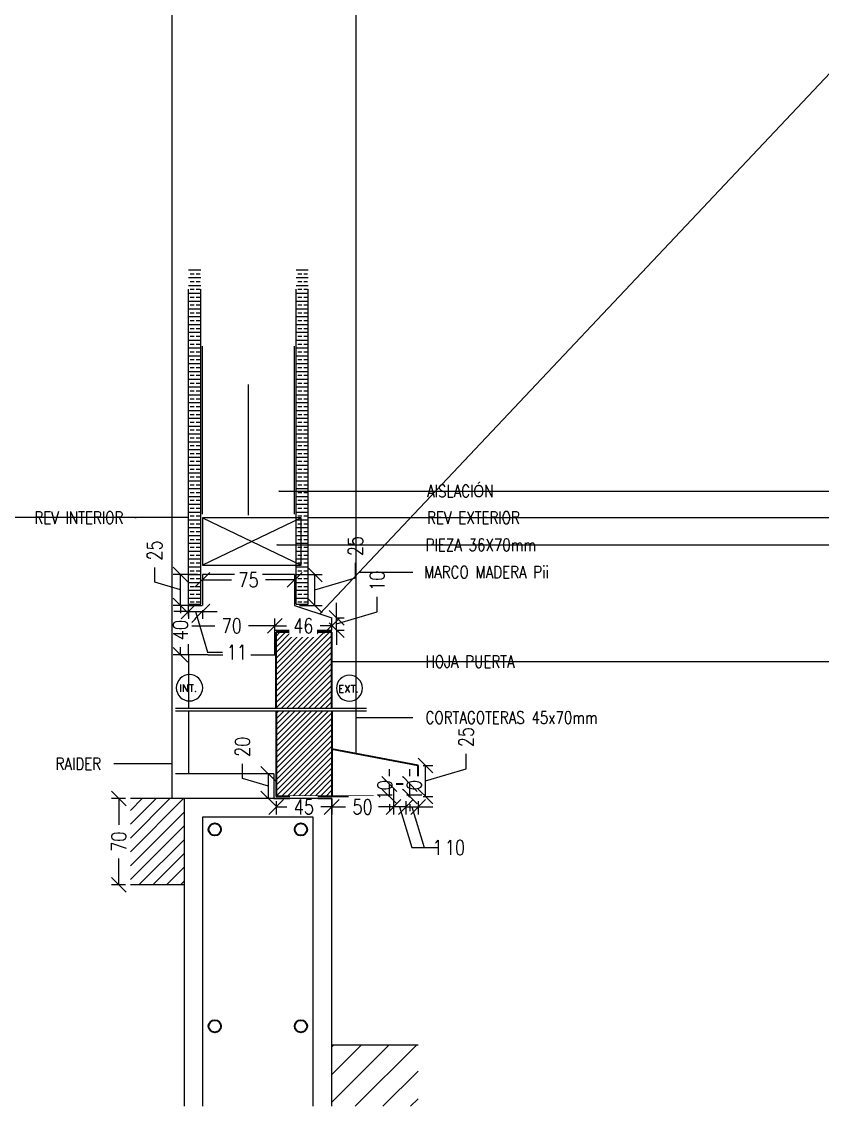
# Model space of a CAD drawing. Header units: metres. Extents: x -2 to 690, y -116 to 73.
# Drawn here: x 155.22 to 155.871, y 27.494 to 28.375 of the extents above; entities that cross this region are included whole.
import ezdxf

# ---------------------------------------------------------------- set-up
doc = ezdxf.new("R2010")
doc.units = ezdxf.units.M
doc.header["$LTSCALE"] = 5
doc.header["$MEASUREMENT"] = 0
doc.layers.get('0').update_dxf_attribs({"color": 30})
doc.layers.get('DEFPOINTS').update_dxf_attribs({"color": 210})
for name, color, linetype, lineweight in [('A-ANNO-DIMS', 3, 'Continuous', 18), ('A-ANNO-SYMB', 3, 'Continuous', 18), ('A-ANNO-TEXT', 3, 'Continuous', 18), ('A-DETL-PATT', 8, 'Continuous', 18), ('A-ELEV-MBE1', 7, 'Continuous', 35), ('A-ELEV-MBE2', 4, 'Continuous', 25), ('A-WALL-PATT', 8, 'Continuous', 18), ('A-WALL-STUD', 3, 'Continuous', 18)]:
    doc.layers.add(name, color=color, linetype=linetype, lineweight=lineweight)
doc.styles.add('E-ROMANS', font='romans.shx', dxfattribs={"width": 0.8})
doc.dimstyles.new('E-0010_TICK_12', dxfattribs={"dimscale": 0.001, "dimtxt": 12, "dimasz": 12, "dimexe": 6, "dimexo": 4, "dimgap": 6, "dimtad": 0, "dimdec": 0, "dimlfac": 1000, "dimzin": 0, "dimdsep": 46, "dimtxsty": 'E-ROMANS', "dimblk": 'OBLIQUE', "dimcen": 6, "dimclrd": 256, "dimclre": 256, "dimclrt": 256, "dimadec": 0, "dimazin": 0, "dimtfac": 1, "dimtdec": 0, "dimtmove": 1, "dimatfit": 3, "dimldrblk": 'OPEN90', "dimfxl": 1, "dimtfill": 1, "dimtolj": 1, "dimtzin": 0, "dimlwd": -1, "dimarcsym": 0})
doc.dimstyles.new('E-0100_TICK_12', dxfattribs={"dimscale": 0.001, "dimtxt": 120, "dimasz": 120, "dimexe": 60, "dimexo": 40, "dimgap": 60, "dimtad": 0, "dimzin": 0, "dimdsep": 46, "dimtxsty": 'E-ROMANS', "dimblk": 'OBLIQUE', "dimcen": 60, "dimclrd": 256, "dimclre": 256, "dimclrt": 256, "dimadec": 0, "dimazin": 0, "dimtfac": 1, "dimtmove": 1, "dimatfit": 3, "dimldrblk": 'OPEN90', "dimfxl": 1, "dimtfill": 1, "dimtolj": 1, "dimtzin": 0, "dimlwd": -1, "dimarcsym": 0})

# ---------------------------------------------------------------- blocks, each defined once
blk = doc.blocks.new('_Oblique')
at = {"color": 0, "linetype": 'ByBlock', "lineweight": -2}
blk.add_line((-0.5, -0.5), (0.5, 0.5), dxfattribs=at)
blk = doc.blocks.new('*D1864')
at = {"layer": 'A-ANNO-DIMS', "transparency": 16777216}
for p, q in [((155.3994537968868, 27.75992373025533), (155.3994537968868, 27.77192373025533)), ((155.4204537968868, 27.75362373025533), (155.3994537968868, 27.75992373025533)), ((155.4204537968868, 27.74359075121143), (155.4204537968868, 27.76365670929923))]:
    blk.add_line(p, q, dxfattribs=at)
at = {"layer": 'A-ANNO-DIMS', "lineweight": -2, "transparency": 16777216}
for p, q in [((155.4209120817347, 27.76365670929923), (155.4144537968868, 27.76365670929923)), ((155.4209120817347, 27.74359075121143), (155.4144537968868, 27.74359075121143))]:
    blk.add_line(p, q, dxfattribs=at)
at = {"layer": 'DEFPOINTS', "color": 0, "transparency": 16777216}
for p in [(155.4204537968868, 27.76365670929923), (155.4249120817347, 27.76365670929923), (155.4249120817347, 27.74359075121143)]:
    blk.add_point(p, dxfattribs=at)
at = {"layer": 'A-ANNO-DIMS', "transparency": 16777216, "xscale": 0.012, "yscale": 0.012, "zscale": 0.012}
for p, rotation in [((155.4204537968868, 27.76365670929923), 90), ((155.4204537968868, 27.74359075121143), 270)]:
    blk.add_blockref('_Oblique', p, dxfattribs=dict(at, rotation=rotation))
at = {"layer": 'A-ANNO-DIMS', "transparency": 16777216, "insert": (155.3994537968868, 27.78569515882679), "char_height": 0.012, "attachment_point": 5, "rotation": 90, "style": 'E-ROMANS', "bg_fill": 3, "box_fill_scale": 1.25, "bg_fill_color": 256, "bg_fill_true_color": 13158600, "bg_fill_transparency": 0}
blk.add_mtext('\\A1;20', dxfattribs=at)
blk = doc.blocks.new('_Open90')
at = {"color": 0, "linetype": 'ByBlock', "lineweight": -2}
for p, q in [((0, 0), (-1, 0)), ((-0.5, 0.5), (0, 0)), ((0, 0), (-0.5, -0.5))]:
    blk.add_line(p, q, dxfattribs=at)
blk = doc.blocks.new('*D1865')
at = {"layer": 'A-ANNO-DIMS', "lineweight": -2, "transparency": 16777216}
for p, q in [((155.4267492135639, 27.74140242577464), (155.4267492135639, 27.7308057367542)), ((155.4718976192542, 27.7414726489191), (155.4718976192542, 27.7308057367542))]:
    blk.add_line(p, q, dxfattribs=at)
at = {"layer": 'A-ANNO-DIMS', "transparency": 16777216}
for p, q in [((155.4267492135639, 27.7368057367542), (155.4355519878376, 27.7368057367542)), ((155.4718976192542, 27.7368057367542), (155.4630948449805, 27.7368057367542))]:
    blk.add_line(p, q, dxfattribs=at)
at = {"layer": 'DEFPOINTS', "color": 0, "transparency": 16777216}
for p in [(155.4267492135639, 27.74540242577465), (155.4718976192542, 27.7454726489191), (155.4718976192542, 27.7368057367542)]:
    blk.add_point(p, dxfattribs=at)
at = {"layer": 'A-ANNO-DIMS', "transparency": 16777216, "xscale": 0.012, "yscale": 0.012, "zscale": 0.012, "rotation": 180}
blk.add_blockref('_Oblique', (155.4267492135639, 27.7368057367542), dxfattribs=at)
at = {"layer": 'A-ANNO-DIMS', "transparency": 16777216, "xscale": 0.012, "yscale": 0.012, "zscale": 0.012}
blk.add_blockref('_Oblique', (155.4718976192542, 27.7368057367542), dxfattribs=at)
at = {"layer": 'A-ANNO-DIMS', "transparency": 16777216, "insert": (155.449323416409, 27.7368057367542), "char_height": 0.012, "attachment_point": 5, "style": 'E-ROMANS', "bg_fill": 3, "box_fill_scale": 1.25, "bg_fill_color": 256, "bg_fill_true_color": 13158600, "bg_fill_transparency": 0}
blk.add_mtext('\\A1;45', dxfattribs=at)
blk = doc.blocks.new('*D1866')
at = {"layer": 'A-ANNO-DIMS', "lineweight": -2, "transparency": 16777216}
for p, q in [((155.4718976192542, 27.74140242577464), (155.4718976192542, 27.7308057367542)), ((155.5220625144591, 27.74140242577464), (155.5220625144591, 27.7308057367542))]:
    blk.add_line(p, q, dxfattribs=at)
at = {"layer": 'A-ANNO-DIMS', "transparency": 16777216}
for p, q in [((155.4718976192542, 27.7368057367542), (155.4832086382852, 27.7368057367542)), ((155.5220625144591, 27.7368057367542), (155.5107514954281, 27.7368057367542))]:
    blk.add_line(p, q, dxfattribs=at)
at = {"layer": 'DEFPOINTS', "color": 0, "transparency": 16777216}
for p in [(155.4718976192542, 27.74540242577465), (155.5220625144591, 27.74540242577465), (155.5220625144591, 27.7368057367542)]:
    blk.add_point(p, dxfattribs=at)
at = {"layer": 'A-ANNO-DIMS', "transparency": 16777216, "xscale": 0.012, "yscale": 0.012, "zscale": 0.012, "rotation": 180}
blk.add_blockref('_Oblique', (155.4718976192542, 27.7368057367542), dxfattribs=at)
at = {"layer": 'A-ANNO-DIMS', "transparency": 16777216, "xscale": 0.012, "yscale": 0.012, "zscale": 0.012}
blk.add_blockref('_Oblique', (155.5220625144591, 27.7368057367542), dxfattribs=at)
at = {"layer": 'A-ANNO-DIMS', "transparency": 16777216, "insert": (155.4969800668567, 27.7368057367542), "char_height": 0.012, "attachment_point": 5, "style": 'E-ROMANS', "bg_fill": 3, "box_fill_scale": 1.25, "bg_fill_color": 256, "bg_fill_true_color": 13158600, "bg_fill_transparency": 0}
blk.add_mtext('\\A1;50', dxfattribs=at)
blk = doc.blocks.new('*D1867')
at = {"layer": 'A-ANNO-DIMS', "transparency": 16777216}
for p, q in [((155.5187703999666, 27.75543540481855), (155.5187703999666, 27.76743540481855)), ((155.5187703999666, 27.74540242577465), (155.5187703999666, 27.73340242577465))]:
    blk.add_line(p, q, dxfattribs=at)
at = {"layer": 'A-ANNO-DIMS', "lineweight": -2, "transparency": 16777216}
for p, q in [((155.5180625144591, 27.75543540481855), (155.5127703999666, 27.75543540481855)), ((155.5180625144591, 27.74540242577465), (155.5127703999666, 27.74540242577465))]:
    blk.add_line(p, q, dxfattribs=at)
at = {"layer": 'A-ANNO-DIMS', "transparency": 16777216, "insert": (155.5151147312633, 27.7504189152966), "char_height": 0.012, "attachment_point": 5, "rotation": 90, "style": 'E-ROMANS', "bg_fill": 3, "box_fill_scale": 1.25, "bg_fill_color": 256, "bg_fill_true_color": 13158600, "bg_fill_transparency": 0}
blk.add_mtext('\\A1;10', dxfattribs=at)
at = {"layer": 'A-ANNO-DIMS', "transparency": 16777216}
blk.add_line((155.5187703999666, 27.74540242577465), (155.5187703999666, 27.75543540481855), dxfattribs=at)
at = {"layer": 'DEFPOINTS', "color": 0, "transparency": 16777216}
for p in [(155.5187703999666, 27.75543540481855), (155.5220625144591, 27.75543540481855), (155.5220625144591, 27.74540242577465)]:
    blk.add_point(p, dxfattribs=at)
at = {"layer": 'A-ANNO-DIMS', "transparency": 16777216, "xscale": 0.012, "yscale": 0.012, "zscale": 0.012}
for p, rotation in [((155.5187703999666, 27.75543540481855), 270), ((155.5187703999666, 27.74540242577465), 90)]:
    blk.add_blockref('_Oblique', p, dxfattribs=dict(at, rotation=rotation))
blk = doc.blocks.new('*D1868')
at = {"layer": 'A-ANNO-DIMS', "lineweight": -2, "transparency": 16777216}
for p, q in [((155.5220625144591, 27.75143540481854), (155.5220625144591, 27.7308057367542)), ((155.532095493503, 27.75143540481854), (155.532095493503, 27.7308057367542))]:
    blk.add_line(p, q, dxfattribs=at)
at = {"layer": 'A-ANNO-DIMS', "transparency": 16777216}
for p, q in [((155.5220625144591, 27.7368057367542), (155.5100625144591, 27.7368057367542)), ((155.532095493503, 27.7368057367542), (155.5220625144591, 27.7368057367542)), ((155.532095493503, 27.7368057367542), (155.5220625144591, 27.7368057367542)), ((155.5270790039811, 27.7368057367542), (155.5369790039811, 27.7038057367542)), ((155.532095493503, 27.7368057367542), (155.544095493503, 27.7368057367542)), ((155.5369790039811, 27.7038057367542), (155.5489790039811, 27.7038057367542))]:
    blk.add_line(p, q, dxfattribs=at)
at = {"layer": 'DEFPOINTS', "color": 0, "transparency": 16777216}
for p in [(155.5220625144591, 27.75543540481855), (155.532095493503, 27.75543540481855), (155.5220625144591, 27.7368057367542)]:
    blk.add_point(p, dxfattribs=at)
at = {"layer": 'A-ANNO-DIMS', "transparency": 16777216, "xscale": 0.012, "yscale": 0.012, "zscale": 0.012}
blk.add_blockref('_Oblique', (155.5220625144591, 27.7368057367542), dxfattribs=at)
at = {"layer": 'A-ANNO-DIMS', "transparency": 16777216, "xscale": 0.012, "yscale": 0.012, "zscale": 0.012, "rotation": 180}
blk.add_blockref('_Oblique', (155.532095493503, 27.7368057367542), dxfattribs=at)
at = {"layer": 'A-ANNO-DIMS', "transparency": 16777216, "insert": (155.5620647182668, 27.7038057367542), "char_height": 0.012, "attachment_point": 5, "style": 'E-ROMANS', "bg_fill": 3, "box_fill_scale": 1.25, "bg_fill_color": 256, "bg_fill_true_color": 13158600, "bg_fill_transparency": 0}
blk.add_mtext('\\A1;10', dxfattribs=at)
blk = doc.blocks.new('*D1721')
at = {"layer": 'A-ANNO-DIMS', "transparency": 16777216}
for p, q in [((155.5353876079955, 27.75543540481855), (155.5353876079955, 27.76743540481855)), ((155.5353876079955, 27.74540242577465), (155.5353876079955, 27.73340242577465))]:
    blk.add_line(p, q, dxfattribs=at)
at = {"layer": 'A-ANNO-DIMS', "lineweight": -2, "transparency": 16777216}
for p, q in [((155.536095493503, 27.75543540481855), (155.5413876079955, 27.75543540481855)), ((155.536095493503, 27.74540242577465), (155.5413876079955, 27.74540242577465))]:
    blk.add_line(p, q, dxfattribs=at)
at = {"layer": 'A-ANNO-DIMS', "transparency": 16777216, "insert": (155.5390432766989, 27.7504189152966), "char_height": 0.012, "attachment_point": 5, "rotation": 90, "style": 'E-ROMANS', "bg_fill": 3, "box_fill_scale": 1.25, "bg_fill_color": 256, "bg_fill_true_color": 13158600, "bg_fill_transparency": 0}
blk.add_mtext('\\A1;10', dxfattribs=at)
at = {"layer": 'A-ANNO-DIMS', "transparency": 16777216}
blk.add_line((155.5353876079955, 27.74540242577465), (155.5353876079955, 27.75543540481855), dxfattribs=at)
at = {"layer": 'DEFPOINTS', "color": 0, "transparency": 16777216}
for p in [(155.532095493503, 27.75543540481855), (155.5353876079955, 27.75543540481855), (155.532095493503, 27.74540242577465)]:
    blk.add_point(p, dxfattribs=at)
at = {"layer": 'A-ANNO-DIMS', "transparency": 16777216, "xscale": 0.012, "yscale": 0.012, "zscale": 0.012}
for p, rotation in [((155.5353876079955, 27.75543540481855), 270), ((155.5353876079955, 27.74540242577465), 90)]:
    blk.add_blockref('_Oblique', p, dxfattribs=dict(at, rotation=rotation))
blk = doc.blocks.new('*D1869')
at = {"layer": 'A-ANNO-DIMS', "transparency": 16777216}
for p, q in [((155.532095493503, 27.7368057367542), (155.520095493503, 27.7368057367542)), ((155.532095493503, 27.7368057367542), (155.5421284725396, 27.7368057367542)), ((155.532095493503, 27.7368057367542), (155.5421284725396, 27.7368057367542)), ((155.5371119830213, 27.7368057367542), (155.5470119830213, 27.7038057367542)), ((155.5421284725396, 27.7368057367542), (155.5541284725396, 27.7368057367542)), ((155.5470119830213, 27.7038057367542), (155.5590119830213, 27.7038057367542))]:
    blk.add_line(p, q, dxfattribs=at)
at = {"layer": 'A-ANNO-DIMS', "lineweight": -2, "transparency": 16777216}
for p, q in [((155.532095493503, 27.74140242577464), (155.532095493503, 27.7308057367542)), ((155.5421284725396, 27.74140242577464), (155.5421284725396, 27.7308057367542))]:
    blk.add_line(p, q, dxfattribs=at)
at = {"layer": 'DEFPOINTS', "color": 0, "transparency": 16777216}
for p in [(155.532095493503, 27.74540242577465), (155.5421284725396, 27.74540242577465), (155.5421284725396, 27.7368057367542)]:
    blk.add_point(p, dxfattribs=at)
at = {"layer": 'A-ANNO-DIMS', "transparency": 16777216, "xscale": 0.012, "yscale": 0.012, "zscale": 0.012}
blk.add_blockref('_Oblique', (155.532095493503, 27.7368057367542), dxfattribs=at)
at = {"layer": 'A-ANNO-DIMS', "transparency": 16777216, "xscale": 0.012, "yscale": 0.012, "zscale": 0.012, "rotation": 180}
blk.add_blockref('_Oblique', (155.5421284725396, 27.7368057367542), dxfattribs=at)
at = {"layer": 'A-ANNO-DIMS', "transparency": 16777216, "insert": (155.572097697307, 27.7038057367542), "char_height": 0.012, "attachment_point": 5, "style": 'E-ROMANS', "bg_fill": 3, "box_fill_scale": 1.25, "bg_fill_color": 256, "bg_fill_true_color": 13158600, "bg_fill_transparency": 0}
blk.add_mtext('\\A1;10', dxfattribs=at)
blk = doc.blocks.new('*D1870')
at = {"layer": 'A-ANNO-DIMS', "transparency": 16777216}
for p, q in [((155.5811284725396, 27.76784364957224), (155.5811284725396, 27.77984364957224)), ((155.5481284725396, 27.74540242577465), (155.5481284725396, 27.77048487336984)), ((155.5481284725396, 27.75794364957224), (155.5811284725396, 27.76784364957224))]:
    blk.add_line(p, q, dxfattribs=at)
at = {"layer": 'A-ANNO-DIMS', "lineweight": -2, "transparency": 16777216}
for p, q in [((155.5461284725396, 27.77048487336984), (155.5541284725396, 27.77048487336984)), ((155.5461284725396, 27.74540242577465), (155.5541284725396, 27.74540242577465))]:
    blk.add_line(p, q, dxfattribs=at)
at = {"layer": 'DEFPOINTS', "color": 0, "transparency": 16777216}
for p in [(155.5421284725396, 27.77048487336984), (155.5481284725396, 27.77048487336984), (155.5421284725396, 27.74540242577465)]:
    blk.add_point(p, dxfattribs=at)
at = {"layer": 'A-ANNO-DIMS', "transparency": 16777216, "xscale": 0.012, "yscale": 0.012, "zscale": 0.012}
for p, rotation in [((155.5481284725396, 27.77048487336984), 90), ((155.5481284725396, 27.74540242577465), 270)]:
    blk.add_blockref('_Oblique', p, dxfattribs=dict(at, rotation=rotation))
at = {"layer": 'A-ANNO-DIMS', "transparency": 16777216, "insert": (155.5811284725396, 27.7936150781437), "char_height": 0.012, "attachment_point": 5, "rotation": 90, "style": 'E-ROMANS', "bg_fill": 3, "box_fill_scale": 1.25, "bg_fill_color": 256, "bg_fill_true_color": 13158600, "bg_fill_transparency": 0}
blk.add_mtext('\\A1;25', dxfattribs=at)
blk = doc.blocks.new('*D1875')
at = {"layer": 'A-ANNO-DIMS', "lineweight": -2, "transparency": 16777216}
for p, q in [((155.3554925661073, 27.86445619935905), (155.3554925661073, 27.89002794671956)), ((155.4257459156595, 27.86445619935905), (155.4257459156595, 27.89002794671956))]:
    blk.add_line(p, q, dxfattribs=at)
at = {"layer": 'A-ANNO-DIMS', "transparency": 16777216}
for p, q in [((155.3554925661073, 27.88402794671956), (155.376847812312, 27.88402794671956)), ((155.4257459156595, 27.88402794671956), (155.4043906694548, 27.88402794671956))]:
    blk.add_line(p, q, dxfattribs=at)
at = {"layer": 'DEFPOINTS', "color": 0, "transparency": 16777216}
for p in [(155.4257459156595, 27.88402794671956), (155.3554925661073, 27.86045619935905), (155.4257459156595, 27.86045619935905)]:
    blk.add_point(p, dxfattribs=at)
at = {"layer": 'A-ANNO-DIMS', "transparency": 16777216, "xscale": 0.012, "yscale": 0.012, "zscale": 0.012, "rotation": 180}
blk.add_blockref('_Oblique', (155.3554925661073, 27.88402794671956), dxfattribs=at)
at = {"layer": 'A-ANNO-DIMS', "transparency": 16777216, "xscale": 0.012, "yscale": 0.012, "zscale": 0.012}
blk.add_blockref('_Oblique', (155.4257459156595, 27.88402794671956), dxfattribs=at)
at = {"layer": 'A-ANNO-DIMS', "transparency": 16777216, "insert": (155.3906192408834, 27.88402794671956), "char_height": 0.012, "attachment_point": 5, "style": 'E-ROMANS', "bg_fill": 3, "box_fill_scale": 1.25, "bg_fill_color": 256, "bg_fill_true_color": 13158600, "bg_fill_transparency": 0}
blk.add_mtext('\\A1;70', dxfattribs=at)
blk = doc.blocks.new('*D1876')
at = {"layer": 'A-ANNO-DIMS', "lineweight": -2, "transparency": 16777216}
for p, q in [((155.4257459156595, 27.88452215741774), (155.4257459156595, 27.89002794671958)), ((155.4718976192542, 27.88452215741774), (155.4718976192542, 27.89002794671958))]:
    blk.add_line(p, q, dxfattribs=at)
at = {"layer": 'A-ANNO-DIMS', "transparency": 16777216}
for p, q in [((155.4257459156595, 27.88402794671958), (155.4350503388854, 27.88402794671958)), ((155.4718976192542, 27.88402794671958), (155.4625931960283, 27.88402794671958))]:
    blk.add_line(p, q, dxfattribs=at)
at = {"layer": 'DEFPOINTS', "color": 0, "transparency": 16777216}
for p in [(155.4718976192542, 27.88402794671958), (155.4257459156595, 27.88052215741774), (155.4718976192542, 27.88052215741774)]:
    blk.add_point(p, dxfattribs=at)
at = {"layer": 'A-ANNO-DIMS', "transparency": 16777216, "xscale": 0.012, "yscale": 0.012, "zscale": 0.012, "rotation": 180}
blk.add_blockref('_Oblique', (155.4257459156595, 27.88402794671958), dxfattribs=at)
at = {"layer": 'A-ANNO-DIMS', "transparency": 16777216, "xscale": 0.012, "yscale": 0.012, "zscale": 0.012}
blk.add_blockref('_Oblique', (155.4718976192542, 27.88402794671958), dxfattribs=at)
at = {"layer": 'A-ANNO-DIMS', "transparency": 16777216, "insert": (155.4488217674568, 27.88402794671958), "char_height": 0.012, "attachment_point": 5, "style": 'E-ROMANS', "bg_fill": 3, "box_fill_scale": 1.25, "bg_fill_color": 256, "bg_fill_true_color": 13158600, "bg_fill_transparency": 0}
blk.add_mtext('\\A1;46', dxfattribs=at)
blk = doc.blocks.new('*D1877')
at = {"layer": 'A-ANNO-DIMS', "transparency": 16777216}
for p, q in [((155.4759219285948, 27.89055513646164), (155.4759219285948, 27.90255513646164)), ((155.5089219285948, 27.89543864694091), (155.5089219285948, 27.90743864694091)), ((155.4759219285948, 27.88553864694092), (155.5089219285948, 27.89543864694091)), ((155.4759219285948, 27.8805221574202), (155.4759219285948, 27.89055513646164)), ((155.4759219285948, 27.8805221574202), (155.4759219285948, 27.89055513646164)), ((155.4759219285948, 27.8805221574202), (155.4759219285948, 27.86852215742019))]:
    blk.add_line(p, q, dxfattribs=at)
at = {"layer": 'A-ANNO-DIMS', "lineweight": -2, "transparency": 16777216}
for p, q in [((155.4758976192542, 27.89055513646164), (155.4819219285948, 27.89055513646164)), ((155.4758976192542, 27.8805221574202), (155.4819219285948, 27.8805221574202))]:
    blk.add_line(p, q, dxfattribs=at)
at = {"layer": 'DEFPOINTS', "color": 0, "transparency": 16777216}
for p in [(155.4718976192542, 27.89055513646164), (155.4759219285948, 27.89055513646164), (155.4718976192542, 27.8805221574202)]:
    blk.add_point(p, dxfattribs=at)
at = {"layer": 'A-ANNO-DIMS', "transparency": 16777216, "xscale": 0.012, "yscale": 0.012, "zscale": 0.012}
for p, rotation in [((155.4759219285948, 27.89055513646164), 270), ((155.4759219285948, 27.8805221574202), 90)]:
    blk.add_blockref('_Oblique', p, dxfattribs=dict(at, rotation=rotation))
at = {"layer": 'A-ANNO-DIMS', "transparency": 16777216, "insert": (155.5089219285948, 27.92052436122665), "char_height": 0.012, "attachment_point": 5, "rotation": 90, "style": 'E-ROMANS', "bg_fill": 3, "box_fill_scale": 1.25, "bg_fill_color": 256, "bg_fill_true_color": 13158600, "bg_fill_transparency": 0}
blk.add_mtext('\\A1;10', dxfattribs=at)
blk = doc.blocks.new('*D1878')
at = {"layer": 'A-ANNO-DIMS', "transparency": 16777216}
for p, q in [((155.4912019878265, 27.92302933931769), (155.4912019878265, 27.93502933931769)), ((155.4582019878266, 27.90058811550554), (155.4582019878266, 27.92567056312984)), ((155.4582019878266, 27.91312933931769), (155.4912019878265, 27.92302933931769))]:
    blk.add_line(p, q, dxfattribs=at)
at = {"layer": 'A-ANNO-DIMS', "lineweight": -2, "transparency": 16777216}
for p, q in [((155.4457986821225, 27.92567056312984), (155.4642019878266, 27.92567056312984)), ((155.4457986821225, 27.90058811550554), (155.4642019878266, 27.90058811550554))]:
    blk.add_line(p, q, dxfattribs=at)
at = {"layer": 'DEFPOINTS', "color": 0, "transparency": 16777216}
for p in [(155.4417986821225, 27.92567056312984), (155.4582019878266, 27.92567056312984), (155.4417986821225, 27.90058811550554)]:
    blk.add_point(p, dxfattribs=at)
at = {"layer": 'A-ANNO-DIMS', "transparency": 16777216, "xscale": 0.012, "yscale": 0.012, "zscale": 0.012}
for p, rotation in [((155.4582019878266, 27.92567056312984), 90), ((155.4582019878266, 27.90058811550554), 270)]:
    blk.add_blockref('_Oblique', p, dxfattribs=dict(at, rotation=rotation))
at = {"layer": 'A-ANNO-DIMS', "transparency": 16777216, "insert": (155.4912019878265, 27.94880076788914), "char_height": 0.012, "attachment_point": 5, "rotation": 90, "style": 'E-ROMANS', "bg_fill": 3, "box_fill_scale": 1.25, "bg_fill_color": 256, "bg_fill_true_color": 13158600, "bg_fill_transparency": 0}
blk.add_mtext('\\A1;25', dxfattribs=at)
blk = doc.blocks.new('*D1879')
at = {"layer": 'A-ANNO-DIMS', "lineweight": -2, "transparency": 16777216}
for p, q in [((155.3667986821225, 27.92167056312984), (155.3667986821225, 27.91527499171742)), ((155.4417986821225, 27.92167056312984), (155.4417986821225, 27.91527499171742))]:
    blk.add_line(p, q, dxfattribs=at)
at = {"layer": 'A-ANNO-DIMS', "transparency": 16777216}
for p, q in [((155.3667986821225, 27.92127499171742), (155.3905272535511, 27.92127499171742)), ((155.4417986821225, 27.92127499171742), (155.4180701106939, 27.92127499171742))]:
    blk.add_line(p, q, dxfattribs=at)
at = {"layer": 'DEFPOINTS', "color": 0, "transparency": 16777216}
for p in [(155.3667986821225, 27.92567056312984), (155.3667986821225, 27.92127499171742), (155.4417986821225, 27.92567056312984)]:
    blk.add_point(p, dxfattribs=at)
at = {"layer": 'A-ANNO-DIMS', "transparency": 16777216, "xscale": 0.012, "yscale": 0.012, "zscale": 0.012, "rotation": 180}
blk.add_blockref('_Oblique', (155.3667986821225, 27.92127499171742), dxfattribs=at)
at = {"layer": 'A-ANNO-DIMS', "transparency": 16777216, "xscale": 0.012, "yscale": 0.012, "zscale": 0.012}
blk.add_blockref('_Oblique', (155.4417986821225, 27.92127499171742), dxfattribs=at)
at = {"layer": 'A-ANNO-DIMS', "transparency": 16777216, "insert": (155.4042986821225, 27.92127499171742), "char_height": 0.012, "attachment_point": 5, "style": 'E-ROMANS', "bg_fill": 3, "box_fill_scale": 1.25, "bg_fill_color": 256, "bg_fill_true_color": 13158600, "bg_fill_transparency": 0}
blk.add_mtext('\\A1;75', dxfattribs=at)
blk = doc.blocks.new('*D1880')
at = {"layer": 'A-ANNO-DIMS', "transparency": 16777216}
for p, q in [((155.3280289247579, 27.91942933931769), (155.3280289247579, 27.93142933931769)), ((155.3490289247579, 27.91312933931769), (155.3280289247579, 27.91942933931769)), ((155.3490289247579, 27.90058811550554), (155.3490289247579, 27.92567056312984))]:
    blk.add_line(p, q, dxfattribs=at)
at = {"layer": 'A-ANNO-DIMS', "lineweight": -2, "transparency": 16777216}
for p, q in [((155.3627986821225, 27.92567056312984), (155.3430289247579, 27.92567056312984)), ((155.3625678288298, 27.90058811550554), (155.3430289247579, 27.90058811550554))]:
    blk.add_line(p, q, dxfattribs=at)
at = {"layer": 'DEFPOINTS', "color": 0, "transparency": 16777216}
for p in [(155.3490289247579, 27.92567056312984), (155.3667986821225, 27.92567056312984), (155.3665678288297, 27.90058811550554)]:
    blk.add_point(p, dxfattribs=at)
at = {"layer": 'A-ANNO-DIMS', "transparency": 16777216, "xscale": 0.012, "yscale": 0.012, "zscale": 0.012}
for p, rotation in [((155.3490289247579, 27.92567056312984), 90), ((155.3490289247579, 27.90058811550554), 270)]:
    blk.add_blockref('_Oblique', p, dxfattribs=dict(at, rotation=rotation))
at = {"layer": 'A-ANNO-DIMS', "transparency": 16777216, "insert": (155.3280289247579, 27.94520076788914), "char_height": 0.012, "attachment_point": 5, "rotation": 90, "style": 'E-ROMANS', "bg_fill": 3, "box_fill_scale": 1.25, "bg_fill_color": 256, "bg_fill_true_color": 13158600, "bg_fill_transparency": 0}
blk.add_mtext('\\A1;25', dxfattribs=at)
blk = doc.blocks.new('*D1881')
at = {"layer": 'A-ANNO-DIMS', "lineweight": -2, "transparency": 16777216}
for p, q in [((155.3514925661073, 27.90058811550554), (155.3430289247579, 27.90058811550554)), ((155.3564925661073, 27.86045619935905), (155.3430289247579, 27.86045619935905))]:
    blk.add_line(p, q, dxfattribs=at)
at = {"layer": 'A-ANNO-DIMS', "transparency": 16777216}
for p, q in [((155.3490289247579, 27.90058811550554), (155.3490289247579, 27.89429358600372)), ((155.3490289247579, 27.86045619935905), (155.3490289247579, 27.86675072886086))]:
    blk.add_line(p, q, dxfattribs=at)
at = {"layer": 'DEFPOINTS', "color": 0, "transparency": 16777216}
for p in [(155.3554925661073, 27.90058811550554), (155.3490289247579, 27.86045619935905), (155.3604925661073, 27.86045619935905)]:
    blk.add_point(p, dxfattribs=at)
at = {"layer": 'A-ANNO-DIMS', "transparency": 16777216, "xscale": 0.012, "yscale": 0.012, "zscale": 0.012}
for p, rotation in [((155.3490289247579, 27.90058811550554), 90), ((155.3490289247579, 27.86045619935905), 270)]:
    blk.add_blockref('_Oblique', p, dxfattribs=dict(at, rotation=rotation))
at = {"layer": 'A-ANNO-DIMS', "transparency": 16777216, "insert": (155.3490289247579, 27.88052215743232), "char_height": 0.012, "attachment_point": 5, "rotation": 90, "style": 'E-ROMANS', "bg_fill": 3, "box_fill_scale": 1.25, "bg_fill_color": 256, "bg_fill_true_color": 13158600, "bg_fill_transparency": 0}
blk.add_mtext('\\A1;40', dxfattribs=at)
blk = doc.blocks.new('*D1882')
at = {"layer": 'A-ANNO-DIMS', "transparency": 16777216}
for p, q in [((155.3554925661073, 27.89554589315583), (155.3434925661073, 27.89554589315583)), ((155.3554925661073, 27.89554589315583), (155.3667986821225, 27.89554589315583)), ((155.3554925661073, 27.89554589315583), (155.3667986821225, 27.89554589315583)), ((155.3611456241149, 27.89554589315583), (155.3710456241149, 27.86254589315583)), ((155.3667986821225, 27.89554589315583), (155.3787986821225, 27.89554589315583)), ((155.3710456241149, 27.86254589315583), (155.3830456241149, 27.86254589315583))]:
    blk.add_line(p, q, dxfattribs=at)
at = {"layer": 'A-ANNO-DIMS', "lineweight": -2, "transparency": 16777216}
for p, q in [((155.3554925661073, 27.89658811550554), (155.3554925661073, 27.88954589315583)), ((155.3667986821225, 27.89658811550554), (155.3667986821225, 27.88954589315583))]:
    blk.add_line(p, q, dxfattribs=at)
at = {"layer": 'DEFPOINTS', "color": 0, "transparency": 16777216}
for p in [(155.3554925661073, 27.90058811550554), (155.3667986821225, 27.90058811550554), (155.3667986821225, 27.89554589315583)]:
    blk.add_point(p, dxfattribs=at)
at = {"layer": 'A-ANNO-DIMS', "transparency": 16777216, "xscale": 0.012, "yscale": 0.012, "zscale": 0.012}
blk.add_blockref('_Oblique', (155.3554925661073, 27.89554589315583), dxfattribs=at)
at = {"layer": 'A-ANNO-DIMS', "transparency": 16777216, "xscale": 0.012, "yscale": 0.012, "zscale": 0.012, "rotation": 180}
blk.add_blockref('_Oblique', (155.3667986821225, 27.89554589315583), dxfattribs=at)
at = {"layer": 'A-ANNO-DIMS', "transparency": 16777216, "insert": (155.3947599098292, 27.86254589315583), "char_height": 0.012, "attachment_point": 5, "style": 'E-ROMANS', "bg_fill": 3, "box_fill_scale": 1.25, "bg_fill_color": 256, "bg_fill_true_color": 13158600, "bg_fill_transparency": 0}
blk.add_mtext('\\A1;11', dxfattribs=at)
blk = doc.blocks.new('*D1884')
at = {"layer": 'A-ANNO-DIMS', "lineweight": -2, "transparency": 16777216}
for p, q in [((155.3042920521401, 27.74359075121143), (155.2928905501247, 27.74359075121143)), ((155.3042920521401, 27.67359075121143), (155.2928905501247, 27.67359075121143))]:
    blk.add_line(p, q, dxfattribs=at)
at = {"layer": 'A-ANNO-DIMS', "transparency": 16777216}
for p, q in [((155.2988905501247, 27.74359075121143), (155.2988905501247, 27.72236217978286)), ((155.2988905501247, 27.67359075121143), (155.2988905501247, 27.69481932264))]:
    blk.add_line(p, q, dxfattribs=at)
at = {"layer": 'DEFPOINTS', "color": 0, "transparency": 16777216}
for p in [(155.3082920521401, 27.74359075121143), (155.2988905501247, 27.67359075121143), (155.3082920521401, 27.67359075121143)]:
    blk.add_point(p, dxfattribs=at)
at = {"layer": 'A-ANNO-DIMS', "transparency": 16777216, "xscale": 0.012, "yscale": 0.012, "zscale": 0.012}
for p, rotation in [((155.2988905501247, 27.74359075121143), 90), ((155.2988905501247, 27.67359075121143), 270)]:
    blk.add_blockref('_Oblique', p, dxfattribs=dict(at, rotation=rotation))
at = {"layer": 'A-ANNO-DIMS', "transparency": 16777216, "insert": (155.2988905501247, 27.70859075121146), "char_height": 0.012, "attachment_point": 5, "rotation": 90, "style": 'E-ROMANS', "bg_fill": 3, "box_fill_scale": 1.25, "bg_fill_color": 256, "bg_fill_true_color": 13158600, "bg_fill_transparency": 0}
blk.add_mtext('\\A1;70', dxfattribs=at)

msp = doc.modelspace()

# ---------------------------------------------------------------- hatches: boundary and pattern name
at = {"layer": 'A-DETL-PATT'}
h = msp.add_hatch(dxfattribs=at)
h.set_pattern_fill('ANSI31', color=256, scale=0.001)
h.set_pattern_definition([(45, (2.494068519219582, -2.305899367973822), (-0.002245064030267288, 0.002245064030267288), [])])
h.paths.add_polyline_path([(155.4268104657801, 27.74540242577464), (155.4718104657801, 27.74540242577465), (155.4717492135639, 27.81465873115797), (155.4267492135639, 27.81465873115798)])
h.paths.add_polyline_path([(155.4717492135639, 27.87870946468612), (155.4267492135639, 27.87870946468612), (155.4267492135639, 27.81677669303593), (155.4717492135639, 27.81677669303592)])
h = msp.add_hatch(dxfattribs=at)
h.set_pattern_fill('ANSI31', color=256, scale=0.005)
h.set_pattern_definition([(45, (2.578405651048826, -2.299695199295353), (-0.01122532015133644, 0.01122532015133644), [])])
h.paths.add_polyline_path([(155.5421023444323, 27.49359075121143), (155.4718976192542, 27.49359075121143), (155.4718976192542, 27.54359075121143), (155.5421023444323, 27.54359075121143)])

# ---------------------------------------------------------------- linework, layer by layer
at = {"layer": 'A-ANNO-SYMB'}
for p, q in [((155.3667986821225, 27.92567056312984), (155.3667986821225, 27.90058811550554)), ((155.4417986821225, 27.92567056312984), (155.3667986821225, 27.92567056312984)), ((155.4417986821225, 27.92567056312984), (155.4417986821225, 27.90058811550554)), ((155.4417986821225, 27.90058811550554), (155.4718976192542, 27.89055513646164)), ((155.4718976192542, 27.88052215741774), (155.4718976192542, 27.89055513646164)), ((155.4257459156595, 27.88052215741774), (155.4718976192542, 27.88052215741774)), ((155.4257459156595, 27.86045619935905), (155.4257459156595, 27.88052215741774)), ((155.3715678288297, 27.86045619935905), (155.4257459156595, 27.86045619935905)), ((155.4249120817347, 27.76365670929923), (155.3449068240386, 27.76365670929923)), ((155.4249120817347, 27.76365670929923), (155.4249120817347, 27.74359075121143)), ((155.3518976192542, 27.74359075121143), (155.3082920521401, 27.74359075121143)), ((155.4249120817347, 27.74359075121143), (155.4718976192542, 27.74359075121143)), ((155.4718976192542, 27.74359075121143), (155.4718976192542, 27.73274783253115)), ((155.3518976192542, 27.67359075121143), (155.3082920521401, 27.67359075121143)), ((155.4718976192542, 27.54359075121143), (155.5421023444323, 27.54359075121143))]:
    msp.add_line(p, q, dxfattribs=at)
msp.add_lwpolyline([(155.3715678288297, 27.86045619935905), (155.3554925661073, 27.86045619935905), (155.3554925661073, 27.90058811550554), (155.3665678288297, 27.90058811550554)], dxfattribs=at)
at = {"layer": 'A-ELEV-MBE1'}
for p, q in [((155.4267492135639, 27.81677669303593), (155.4267492135639, 27.87870946468612)), ((155.4718976192542, 27.87870946468612), (155.4267492135639, 27.87870946468612)), ((155.4718976192542, 27.81677669303593), (155.4718976192542, 27.87870946468612)), ((155.4267492135639, 27.81465873115798), (155.4267492135639, 27.74540242577465)), ((155.4718976192542, 27.81465873115798), (155.4718976192542, 27.74540242577465)), ((155.5421284725396, 27.77048487336984), (155.4718976192542, 27.78384494596654)), ((155.5421284725396, 27.74540242577465), (155.5421284725396, 27.77048487336984)), ((155.5220625144591, 27.75543540481855), (155.5220625144591, 27.74540242577465)), ((155.532095493503, 27.75543540481855), (155.5220625144591, 27.75543540481855)), ((155.532095493503, 27.75543540481855), (155.532095493503, 27.74540242577465)), ((155.4718976192542, 27.74540242577465), (155.4267492135639, 27.74540242577465)), ((155.5220625144591, 27.74540242577465), (155.4718976192542, 27.74540242577465)), ((155.5421284725396, 27.74540242577465), (155.532095493503, 27.74540242577465))]:
    msp.add_line(p, q, dxfattribs=at)
for centre in [(155.3768976192542, 27.71859075121143), (155.3768976192542, 27.55859075121143), (155.4468976192542, 27.55859075121143)]:
    msp.add_circle(centre, 0.005, dxfattribs=at)
at = {"layer": 'A-ELEV-MBE2'}
for p, q in [((155.3667986821225, 27.97482221634256), (155.3667986821225, 28.11125617240815)), ((155.4417986821225, 27.97482221634256), (155.4417986821225, 28.11125617240815)), ((155.3554925661073, 27.86045619935905), (155.3554925661073, 27.81677669303593)), ((155.5002770336085, 27.81677669303593), (155.3449068240386, 27.81677669303593)), ((155.5002770336085, 27.81465873115798), (155.3449068240386, 27.81465873115798)), ((155.3554925661073, 27.81465873115798), (155.3554925661073, 27.76365670929923))]:
    msp.add_line(p, q, dxfattribs=at)
for centre, radius, start, end in [((155.3563306855247, 27.833622080559), 0.01071215401680092, 0, 180), ((155.4863447235528, 27.83329136439119), 0.01057730889806408, 0, 180), ((155.3563306855247, 27.833622080559), 0.01071215401680092, 180, 0), ((155.4863447235528, 27.83329136439119), 0.01057730889806408, 180, 0)]:
    msp.add_arc(centre, radius, start, end, dxfattribs=at)
at = {"layer": 'A-WALL-PATT', "ltscale": 0.075}
msp.add_line((155.4042986821225, 27.97388484884413), (155.4042986821227, 28.08001749111463), dxfattribs=at)

# ---------------------------------------------------------------- texts
at = {"layer": 'A-ANNO-TEXT', "style": 'E-ROMANS'}
for s, p in [('INT.', (155.3481200667335, 27.830302604989)), ('EXT.', (155.4771894332537, 27.82983704370245))]:
    msp.add_text(s, height=0.006, dxfattribs=at).set_placement(p)
at = {"layer": 'A-ANNO-TEXT', "char_height": 0.01, "style": 'E-ROMANS'}
for s, insert, attachment_point in [('AISLACI{\\fArial|b0|i0|c0|p34;Ó}N', (155.5493908797206, 27.99337825332201), 4), ('REV INTERIOR', (155.3025633443141, 27.97190594407937), 6), ('REV EXTERIOR', (155.5493908797205, 27.97190594407806), 4), ('PIEZA 36X70mm', (155.5481887100396, 27.94974330907797), 4), ('MARCO MADERA Pii', (155.5469865403587, 27.92758067407787), 4), ('HOJA PUERTA', (155.54818871004, 27.85493966254372), 4), ('RAIDER', (155.2845064028021, 27.77185214613545), 6)]:
    msp.add_mtext(s, dxfattribs=dict(at, insert=insert, attachment_point=attachment_point))

# ---------------------------------------------------------------- leaders
at = {"layer": 'A-ANNO-TEXT', "annotation_type": 0, "has_hookline": 1, "hookline_direction": 1}
for points, horizontal_direction in [([(154.7308927950418, 29.09243343362576), (154.7308927950418, 29.03600087477892), (154.7902970008863, 29.03600087477892)], (-1, 0, 0)), ([(154.7528978837885, 29.07450614281539), (154.7528978837885, 29.05204474565492), (154.7902970008863, 29.05204474565492)], (-1, 0, 0)), ([(154.6752928534295, 29.07212942681372), (154.6752928534295, 28.98430657798869), (154.7902970008863, 28.98430657798869)], (-1, 0, 0)), ([(154.6953233042425, 29.07212942681372), (154.6953233042425, 29.0015380102521), (154.7902970008863, 29.0015380102521)], (-1, 0, 0)), ([(154.7091664384531, 29.07100216673215), (154.7091664384531, 29.01876944251551), (154.7902970008863, 29.01876944251551)], (-1, 0, 0)), ([(155.4290363367544, 27.99341265023103), (155.4929162949143, 27.99341265023064), (155.5390595473121, 27.99341265023044)], (-1, 4.402534534871613e-12, 0)), ([(155.3555255451512, 27.97194034098729), (155.3119023071231, 27.97194034098748), (155.3128946767225, 27.9719403409877)], (1, -4.402534534871613e-12, 0)), ([(155.4529164119847, 27.97194034098687), (155.4929162949142, 27.97194034098668), (155.539059547312, 27.97194034098648)], (-1, 4.402534534871613e-12, 0)), ([(155.4718976192542, 27.8549740594521), (155.5004582605338, 27.8549740594521), (155.5378573776316, 27.8549740594521)], (-1, 0, 0))]:
    msp.add_leader(points, dimstyle='E-0100_TICK_12', override={"dimasz": 0.05, "dimtad": 0, "dimldrblk": 'Open90'}, dxfattribs=dict(at, horizontal_direction=horizontal_direction))

# ---------------------------------------------------------------- next in the draw order: dimensions: what is measured, and where the dimension line sits
at = {"layer": 'A-ANNO-DIMS'}
dim = msp.add_linear_dim(base=(155.4257459156595, 27.88402794671956), p1=(155.3554925661073, 27.86045619935905), p2=(155.4257459156595, 27.86045619935905), dimstyle='E-0010_TICK_12', dxfattribs=at)
dim.commit()
dim.dimension.update_dxf_attribs({"geometry": '*D1875', "text_midpoint": (155.3906192408834, 27.88402794671956)})
for base, p1, p2, picture, middle in [((155.4204537968868, 27.76365670929923), (155.4249120817347, 27.74359075121143), (155.4249120817347, 27.76365670929923), '*D1864', (155.3994537968868, 27.77792373025536)), ((155.2988905501247, 27.67359075121143), (155.3082920521401, 27.74359075121143), (155.3082920521401, 27.67359075121143), '*D1884', (155.2988905501247, 27.70859075121146))]:
    dim = msp.add_linear_dim(base=base, p1=p1, p2=p2, angle=90, dimstyle='E-0010_TICK_12', dxfattribs=at)
    dim.commit()
    dim.dimension.update_dxf_attribs({"geometry": picture, "text_midpoint": middle})

# ---------------------------------------------------------------- next in the draw order: hatches: boundary and pattern name
at = {"layer": 'A-DETL-PATT'}
h = msp.add_hatch(dxfattribs=at)
h.set_pattern_fill('ANSI31', color=256, scale=0.0025)
h.set_pattern_definition([(45, (2.458405651048821, -2.299695199295353), (-0.00561266007566822, 0.005612660075668221), [])])
h.paths.add_polyline_path([(155.3518976192542, 27.74359075121143), (155.3082920521401, 27.74359075121143), (155.3082920521401, 27.67359075121143), (155.3518976192542, 27.67359075121143)])

# ---------------------------------------------------------------- next in the draw order: dimensions: what is measured, and where the dimension line sits
at = {"layer": 'A-ANNO-DIMS'}
dim = msp.add_linear_dim(base=(155.4718976192542, 27.88402794671958), p1=(155.4257459156595, 27.88052215741774), p2=(155.4718976192542, 27.88052215741774), dimstyle='E-0010_TICK_12', dxfattribs=at)
dim.commit()
dim.dimension.update_dxf_attribs({"geometry": '*D1876', "text_midpoint": (155.4488217674568, 27.88402794671958)})
dim = msp.add_linear_dim(base=(155.4718976192542, 27.7368057367542), p1=(155.4267492135639, 27.74540242577465), p2=(155.4718976192542, 27.7454726489191), angle=180, dimstyle='E-0010_TICK_12', dxfattribs=at)
dim.commit()
dim.dimension.update_dxf_attribs({"geometry": '*D1865', "text_midpoint": (155.449323416409, 27.7368057367542)})

# ---------------------------------------------------------------- next in the draw order: linework, layer by layer
at = {"layer": 'A-ANNO-SYMB'}
msp.add_lwpolyline([(155.4568976192542, 27.49359075121143), (155.4568976192542, 27.72859075121143), (155.3668976192542, 27.72859075121143), (155.3668976192542, 27.49359075121143)], dxfattribs=at)
at = {"layer": 'A-ELEV-MBE1'}
msp.add_circle((155.4468976192542, 27.71859075121143), 0.005, dxfattribs=at)

# ---------------------------------------------------------------- next in the draw order: dimensions: what is measured, and where the dimension line sits
at = {"layer": 'A-ANNO-DIMS'}
for base, p1, p2, angle, picture, middle in [((155.4759219285948, 27.89055513646164), (155.4718976192542, 27.8805221574202), (155.4718976192542, 27.89055513646164), 90, '*D1877', (155.5089219285948, 27.91343864694094)), ((155.5220625144591, 27.7368057367542), (155.4718976192542, 27.74540242577465), (155.5220625144591, 27.74540242577465), 180, '*D1866', (155.4969800668567, 27.7368057367542))]:
    dim = msp.add_linear_dim(base=base, p1=p1, p2=p2, angle=angle, dimstyle='E-0010_TICK_12', dxfattribs=at)
    dim.commit()
    dim.dimension.update_dxf_attribs({"geometry": picture, "text_midpoint": middle})

# ---------------------------------------------------------------- next in the draw order: linework, layer by layer
at = {"layer": 'A-ANNO-SYMB'}
msp.add_lwpolyline([(155.4718976192542, 27.49359075121143), (155.4718976192542, 27.74359075121143), (155.3518976192542, 27.74359075121143), (155.3518976192542, 27.49359075121143)], dxfattribs=at)

# ---------------------------------------------------------------- next in the draw order: dimensions: what is measured, and where the dimension line sits
at = {"layer": 'A-ANNO-DIMS'}
dim = msp.add_linear_dim(base=(155.4582019878266, 27.92567056312984), p1=(155.4417986821225, 27.90058811550554), p2=(155.4417986821225, 27.92567056312984), angle=90, dimstyle='E-0010_TICK_12', dxfattribs=at)
dim.commit()
dim.dimension.update_dxf_attribs({"geometry": '*D1878', "text_midpoint": (155.4912019878265, 27.94102933931771)})
dim = msp.add_linear_dim(base=(155.5187703999666, 27.75543540481855), p1=(155.5220625144591, 27.74540242577465), p2=(155.5220625144591, 27.75543540481855), angle=90, dimstyle='E-0010_TICK_12', dxfattribs=at)
dim.commit()
dim.dimension.update_dxf_attribs({"geometry": '*D1867', "text_midpoint": (155.5151147312633, 27.7504189152966), "dimtype": 160})

# ---------------------------------------------------------------- next in the draw order: linework, layer by layer
at = {"layer": 'A-ANNO-SYMB'}
for p, q in [((155.4529164119847, 27.90153165324883), (155.4529164119847, 28.15743871350462)), ((155.4429164119847, 27.90153165324883), (155.4529164119847, 27.90153165324883))]:
    msp.add_line(p, q, dxfattribs=at)

# ---------------------------------------------------------------- next in the draw order: dimensions: what is measured, and where the dimension line sits
at = {"layer": 'A-ANNO-DIMS'}
dim = msp.add_linear_dim(base=(155.3667986821225, 27.92127499171742), p1=(155.4417986821225, 27.92567056312984), p2=(155.3667986821225, 27.92567056312984), dimstyle='E-0010_TICK_12', dxfattribs=at)
dim.commit()
dim.dimension.update_dxf_attribs({"geometry": '*D1879', "text_midpoint": (155.4042986821225, 27.92127499171742)})
dim = msp.add_linear_dim(base=(155.5220625144591, 27.7368057367542), p1=(155.532095493503, 27.75543540481855), p2=(155.5220625144591, 27.75543540481855), angle=180, dimstyle='E-0010_TICK_12', dxfattribs=at)
dim.commit()
dim.dimension.update_dxf_attribs({"geometry": '*D1868', "text_midpoint": (155.5549790039811, 27.7038057367542)})

# ---------------------------------------------------------------- next in the draw order: leaders
at = {"layer": 'A-ANNO-TEXT', "annotation_type": 0, "has_hookline": 1, "hookline_direction": 1, "horizontal_direction": (-1, 4.402534534871613e-12, 0)}
for points in [[(155.4622355834497, 27.89377581506312), (155.4941708334053, 27.9276150709865), (155.537857377631, 27.92761507098629)], [(155.4274542987769, 27.94977770598698), (155.4917141252332, 27.94977770598659), (155.5378573776311, 27.94977770598639)]]:
    msp.add_leader(points, dimstyle='E-0100_TICK_12', override={"dimasz": 0.05, "dimtad": 0, "dimldrblk": 'Open90'}, dxfattribs=at)

# ---------------------------------------------------------------- next in the draw order: hatches: boundary and pattern name
at = {"layer": 'A-DETL-PATT'}
h = msp.add_hatch(dxfattribs=at)
h.set_pattern_fill('BRASS', color=256, scale=0.001, style=0)
h.set_pattern_definition([(0, (-415.5507704887908, 4.208385802095457), (0, 0.00635), []), (0, (-415.5507704887908, 4.211560802095455), (0, 0.00635), [0.003175, -0.0015875])])
h.paths.add_polyline_path([(155.4529164119847, 27.90153165324883), (155.4529164119847, 28.17488897943948), (155.4429164119846, 28.17488897943948), (155.4429164119848, 27.90153165324883)])

# ---------------------------------------------------------------- next in the draw order: linework, layer by layer
at = {"layer": 'A-ANNO-SYMB'}
msp.add_line((155.4429164119847, 27.90153165324883), (155.4429164119847, 28.15743871350462), dxfattribs=at)

# ---------------------------------------------------------------- next in the draw order: dimensions: what is measured, and where the dimension line sits
at = {"layer": 'A-ANNO-DIMS'}
dim = msp.add_linear_dim(base=(155.3490289247579, 27.92567056312984), p1=(155.3665678288297, 27.90058811550554), p2=(155.3667986821225, 27.92567056312984), angle=90, dimstyle='E-0010_TICK_12', dxfattribs=at)
dim.commit()
dim.dimension.update_dxf_attribs({"geometry": '*D1880', "text_midpoint": (155.3280289247579, 27.93742933931771)})
dim = msp.add_linear_dim(base=(155.5353876079955, 27.75543540481855), p1=(155.532095493503, 27.74540242577465), p2=(155.532095493503, 27.75543540481855), angle=90, dimstyle='E-0010_TICK_12', dxfattribs=at)
dim.commit()
dim.dimension.update_dxf_attribs({"geometry": '*D1721', "text_midpoint": (155.5390432766989, 27.7504189152966), "dimtype": 160})

# ---------------------------------------------------------------- next in the draw order: linework, layer by layer
at = {"layer": 'A-WALL-STUD'}
for p, q in [((155.3667986821225, 27.97174199170127), (155.4471558249796, 27.93317056312984)), ((155.4471558249796, 27.97174199170127), (155.3667986821225, 27.93317056312984))]:
    msp.add_line(p, q, dxfattribs=at)
msp.add_lwpolyline([(155.3667986821225, 27.97174199170127), (155.3667986821225, 27.93317056312984), (155.4471558249796, 27.93317056312984), (155.4471558249796, 27.97174199170127), (155.3667986821225, 27.97174199170127)], dxfattribs=at)

# ---------------------------------------------------------------- next in the draw order: dimensions: what is measured, and where the dimension line sits
at = {"layer": 'A-ANNO-DIMS'}
for base, p1, p2, angle, picture, middle in [((155.3490289247579, 27.86045619935905), (155.3554925661073, 27.90058811550554), (155.3604925661073, 27.86045619935905), 90, '*D1881', (155.3490289247579, 27.88052215743232)), ((155.5421284725396, 27.7368057367542), (155.532095493503, 27.74540242577465), (155.5421284725396, 27.74540242577465), 180, '*D1869', (155.5650119830213, 27.7038057367542))]:
    dim = msp.add_linear_dim(base=base, p1=p1, p2=p2, angle=angle, dimstyle='E-0010_TICK_12', dxfattribs=at)
    dim.commit()
    dim.dimension.update_dxf_attribs({"geometry": picture, "text_midpoint": middle})

# ---------------------------------------------------------------- next in the draw order: dimensions: what is measured, and where the dimension line sits
dim = msp.add_linear_dim(base=(155.3667986821225, 27.89554589315583), p1=(155.3554925661073, 27.90058811550554), p2=(155.3667986821225, 27.90058811550554), dimstyle='E-0010_TICK_12', dxfattribs=at)
dim.commit()
dim.dimension.update_dxf_attribs({"geometry": '*D1882', "text_midpoint": (155.3890456241149, 27.86254589315583)})
dim = msp.add_linear_dim(base=(155.5481284725396, 27.77048487336984), p1=(155.5421284725396, 27.74540242577465), p2=(155.5421284725396, 27.77048487336984), angle=90, dimstyle='E-0010_TICK_12', dxfattribs=at)
dim.commit()
dim.dimension.update_dxf_attribs({"geometry": '*D1870', "text_midpoint": (155.5811284725396, 27.78584364957227)})

# ---------------------------------------------------------------- next in the draw order: hatches: boundary and pattern name
at = {"layer": 'A-DETL-PATT'}
h = msp.add_hatch(dxfattribs=at)
h.set_pattern_fill('BRASS', color=256, scale=0.001, style=0)
h.set_pattern_definition([(0, (-415.6381613556243, 4.208385802095457), (0, 0.00635), []), (0, (-415.6381613556243, 4.211560802095455), (0, 0.00635), [0.003175, -0.0015875])])
h.paths.add_polyline_path([(155.3655255451512, 27.90153165324883), (155.3655255451512, 28.17488897943948), (155.3555255451511, 28.17488897943948), (155.3555255451513, 27.90153165324883)])

# ---------------------------------------------------------------- next in the draw order: linework, layer by layer
at = {"layer": 'A-ANNO-SYMB'}
for p, q in [((155.3555255451512, 27.90153165324883), (155.3555255451512, 28.15743871350462)), ((155.3655255451512, 27.90153165324883), (155.3655255451512, 28.15743871350462)), ((155.3555255451512, 27.90153165324883), (155.3655255451512, 27.90153165324883))]:
    msp.add_line(p, q, dxfattribs=at)

# ---------------------------------------------------------------- next in the draw order: texts
at = {"layer": 'A-ANNO-TEXT', "insert": (155.5481887100396, 27.80948360098643), "char_height": 0.01, "attachment_point": 4, "style": 'E-ROMANS'}
msp.add_mtext('CORTAGOTERAS 45x70mm', dxfattribs=at)

# ---------------------------------------------------------------- next in the draw order: leaders
at = {"layer": 'A-ANNO-TEXT', "annotation_type": 0, "has_hookline": 1, "hookline_direction": 1, "horizontal_direction": (-1, 4.402534534871613e-12, 0)}
msp.add_leader([(155.4917141252332, 27.78007523584473), (155.4917141252332, 27.80951799789505), (155.5378573776311, 27.80951799789484)], dimstyle='E-0100_TICK_12', override={"dimasz": 0.05, "dimtad": 0, "dimldrblk": 'Open90'}, dxfattribs=at)
at = {"layer": 'A-ANNO-TEXT', "annotation_type": 0, "has_hookline": 1, "hookline_direction": 1}
msp.add_leader([(155.3421866680042, 27.74359075121143), (155.3421866680042, 27.77188654304382), (155.2948377352105, 27.77188654304382)], dimstyle='E-0100_TICK_12', override={"dimasz": 0.05, "dimtad": 0, "dimldrblk": 'Open90'}, dxfattribs=at)

doc.saveas('drawing.dxf')
